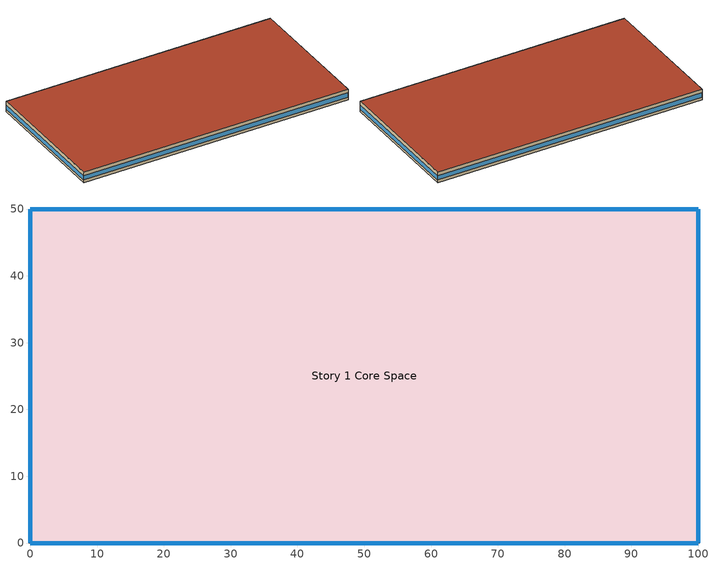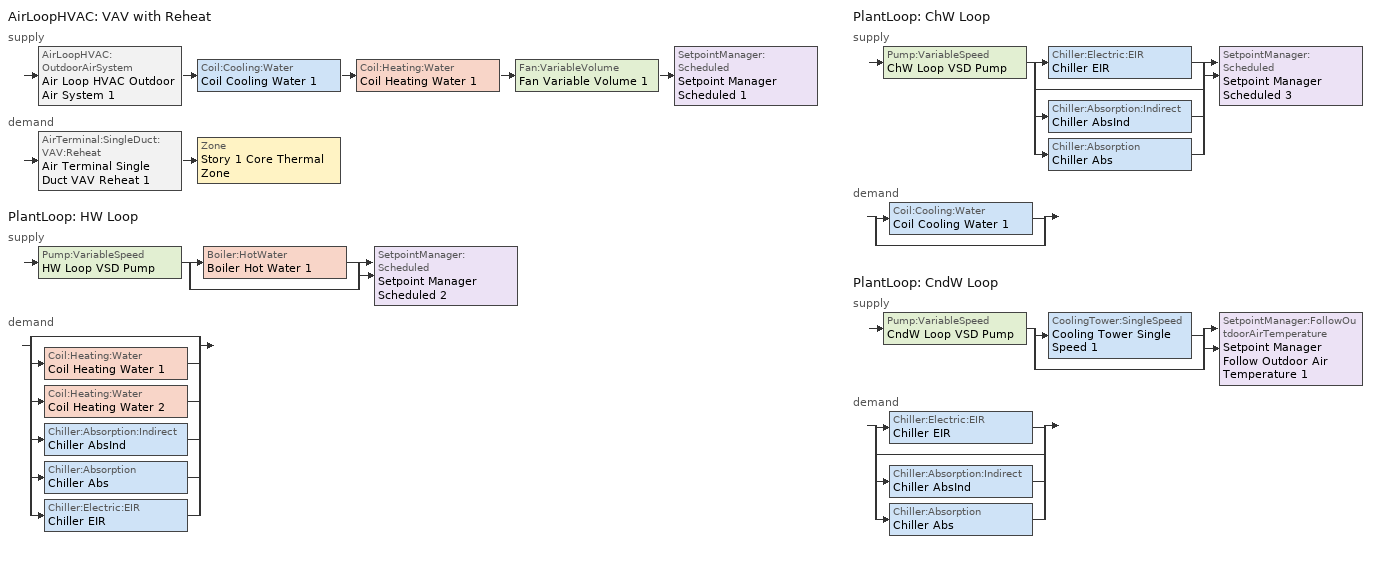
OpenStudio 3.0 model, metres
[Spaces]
Story 1 Core Space
 floor ground: 0,0 0,50 100,50 100,0 z0
 wall outside: 0,50 0,0 100,0 100,50 0,50 z0:4
 window: 0.03,0 99.97,0 / 100,0.03 100,49.97 / 99.97,50 0.03,50 / 0,49.97 0,0.03 z1:2.6
 roof outside: 100,0 100,50 0,50 0,0 z4
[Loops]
AirLoopHVAC 'VAV with Reheat'
 supply: AirLoopHVAC:OutdoorAirSystem 'Air Loop HVAC Outdoor Air System 1' > Coil:Cooling:Water 'Coil Cooling Water 1' > Coil:Heating:Water 'Coil Heating Water 1' > Fan:VariableVolume 'Fan Variable Volume 1' > SetpointManager:Scheduled 'Setpoint Manager Scheduled 1'
 demand: AirTerminal:SingleDuct:VAV:Reheat 'Air Terminal Single Duct VAV Reheat 1' > Zone 'Story 1 Core Thermal Zone'
PlantLoop 'HW Loop'
 supply: Pump:VariableSpeed 'HW Loop VSD Pump' > split
  | Boiler:HotWater 'Boiler Hot Water 1'
  | bypass
  join > SetpointManager:Scheduled 'Setpoint Manager Scheduled 2'
 demand: split
  | bypass
  | Coil:Heating:Water 'Coil Heating Water 1'
  | Coil:Heating:Water 'Coil Heating Water 2'
  | Chiller:Absorption:Indirect 'Chiller AbsInd'
  | Chiller:Absorption 'Chiller Abs'
  | Chiller:Electric:EIR 'Chiller EIR'
PlantLoop 'ChW Loop'
 supply: Pump:VariableSpeed 'ChW Loop VSD Pump' > split
  | Chiller:Electric:EIR 'Chiller EIR'
  | bypass
  | Chiller:Absorption:Indirect 'Chiller AbsInd'
  | Chiller:Absorption 'Chiller Abs'
  join > SetpointManager:Scheduled 'Setpoint Manager Scheduled 3'
 demand: split
  | Coil:Cooling:Water 'Coil Cooling Water 1'
  | bypass
PlantLoop 'CndW Loop'
 supply: Pump:VariableSpeed 'CndW Loop VSD Pump' > split
  | CoolingTower:SingleSpeed 'Cooling Tower Single Speed 1'
  | bypass
  join > SetpointManager:FollowOutdoorAirTemperature 'Setpoint Manager Follow Outdoor Air Temperature 1'
 demand: split
  | Chiller:Electric:EIR 'Chiller EIR'
  | bypass
  | Chiller:Absorption:Indirect 'Chiller AbsInd'
  | Chiller:Absorption 'Chiller Abs'
[Building]
Building 1: Space Type=Baseline Model Space Type; Default Construction Set=ASHRAE_189.1-2009_ClimateZone 4-5 (mdoff)_ConstSet
[SizingPeriod:DesignDay] Barometric Pressure {Pa}=98934; Sky Clearness=0; Rain Indicator=0; Snow Indicator=0; Day of Month=21; Daylight Saving Time Indicator=0; Humidity Indicating Type=Wetbulb; Dry-Bulb Temperature Range Modifier Type=DefaultMultipliers
Name | Maximum Dry-Bulb Temperature {C} | Daily Dry-Bulb Temperature Range {deltaC} | Humidity Indicating Conditions at Maximum Dry-Bulb | Wind Speed {m/s} | Wind Direction {deg} | Month | Day Type | Solar Model Indicator | ASHRAE Taub | ASHRAE Taud
Chicago Ohare Intl Ap Ann Htg 99.6% Condns DB | -20 | 0 | -20 | 4.9 | 270 | 1 | WinterDesignDay | ASHRAEClearSky
Chicago Ohare Intl Ap Ann Clg .4% Condns DB=>MWB | 33.3 | 10.5 | 23.7 | 5.2 | 230 | 7 | SummerDesignDay | ASHRAETau | 0.455 | 2.05
[DefaultConstructionSet]
ASHRAE_189.1-2009_ClimateZone 4-5 (mdoff)_ConstSet: Default Exterior Surface Constructions=ASHRAE_189.1-2009_ClimateZone 4-5 (mdoff)_Exterior_DefSurfCons; Default Interior Surface Constructions=000_Interior_DefSurfCons; Default Ground Contact Surface Constructions=000_Ground_DefSurfCons; Default Exterior SubSurface Constructions=ASHRAE_189.1-2009_ClimateZone 4-5 (mdoff)_Exterior_DefSubCons; Default Interior SubSurface Constructions=000_Interior_DefSubCons; Interior Partition Construction=000_Interior Partition
[DefaultSurfaceConstructions]
Name | Floor Construction | Wall Construction | Roof Ceiling Construction
ASHRAE_189.1-2009_ClimateZone 4-5 (mdoff)_Exterior_DefSurfCons | 000_ExtSlabCarpet_4in_ClimateZone 1-8 | ASHRAE_189.1-2009_ExtWall_SteelFrame_ClimateZone 4-8 | ASHRAE_189.1-2009_ExtRoof_IEAD_ClimateZone 2-5
000_Interior_DefSurfCons | 000_Interior Floor | 000_Interior Wall | 000_Interior Ceiling
000_Ground_DefSurfCons | 000_ExtSlabCarpet_4in_ClimateZone 1-8 | 000_ExtSlabCarpet_4in_ClimateZone 1-8 | 000_ExtSlabCarpet_4in_ClimateZone 1-8
[DefaultSubSurfaceConstructions] Glass Door Construction=000_Exterior Window; Skylight Construction=000_Exterior Window; Tubular Daylight Dome Construction=000_Interior Window; Tubular Daylight Diffuser Construction=000_Interior Window
Name | Fixed Window Construction | Operable Window Construction | Door Construction
ASHRAE_189.1-2009_ClimateZone 4-5 (mdoff)_Exterior_DefSubCons | ASHRAE_189.1-2009_ExtWindow_ClimateZone 4-5 | ASHRAE_189.1-2009_ExtWindow_ClimateZone 4-5 | 000_Exterior Door
000_Interior_DefSubCons | 000_Interior Window | 000_Interior Window | 000_Interior Door
[Construction]
000_Interior Partition; 000_Interior Door: 000_G05 25mm wood
000_ExtSlabCarpet_4in_ClimateZone 1-8: MAT-CC05 4 HW CONCRETE, CP02 CARPET PAD
ASHRAE_189.1-2009_ExtWall_SteelFrame_ClimateZone 4-8: MAT-SHEATH, Wall Insulation [39], 1/2IN Gypsum
ASHRAE_189.1-2009_ExtRoof_IEAD_ClimateZone 2-5: Roof Membrane, Roof Insulation [21], Metal Decking
000_Interior Floor: 000_F16 Acoustic tile, 000_F05 Ceiling air space resistance, 000_M11 100mm lightweight concrete
000_Interior Wall: 000_G01a 19mm gypsum board, 000_F04 Wall air space resistance, 000_G01a 19mm gypsum board
000_Interior Ceiling: 000_M11 100mm lightweight concrete, 000_F05 Ceiling air space resistance, 000_F16 Acoustic tile
ASHRAE_189.1-2009_ExtWindow_ClimateZone 4-5: Theoretical Glass [207]
000_Exterior Door: 000_F08 Metal surface, 000_I01 25mm insulation board
000_Exterior Window: 000_Clear 3mm, 000_Air 13mm, 000_Clear 3mm
000_Interior Window: 000_Clear 3mm
[Material]
Name | Roughness | Thickness {m} | Conductivity {W/m-K} | Density {kg/m3} | Specific Heat {J/kg-K} | Thermal Absorptance | Solar Absorptance | Visible Absorptance
000_G05 25mm wood | MediumSmooth | 0.0254 | 0.15 | 608 | 1630
MAT-CC05 4 HW CONCRETE | Rough | 0.1016 | 1.311 | 2240 | 836.8 | 0.9 | 0.7 | 0.7
Wall Insulation [39] | MediumRough | 0.1184 | 0.045 | 265 | 836.8 | 0.9 | 0.7 | 0.7
1/2IN Gypsum | Smooth | 0.0127 | 0.16 | 784.9 | 830 | 0.9 | 0.92 | 0.92
Roof Membrane | VeryRough | 0.0095 | 0.16 | 1121.29 | 1460 | 0.9 | 0.7 | 0.7
Roof Insulation [21] | MediumRough | 0.2105 | 0.049 | 265 | 836.8 | 0.9 | 0.7 | 0.7
Metal Decking | MediumSmooth | 0.0015 | 45.006 | 7680 | 418.4 | 0.9 | 0.7 | 0.3
000_F16 Acoustic tile | MediumSmooth | 0.0191 | 0.06 | 368 | 590
000_M11 100mm lightweight concrete | MediumRough | 0.1016 | 0.53 | 1280 | 840
000_G01a 19mm gypsum board | MediumSmooth | 0.019 | 0.16 | 800 | 1090
000_F08 Metal surface | Smooth | 0.0008 | 45.28 | 7824 | 500
000_I01 25mm insulation board | MediumRough | 0.0254 | 0.03 | 43 | 1210
[Material:NoMass] Thermal Absorptance=0.9; Solar Absorptance=0.7
Name | Roughness | Thermal Resistance | Visible Absorptance
CP02 CARPET PAD | VeryRough | 0.2165 | 0.8
MAT-SHEATH | Rough | 0.3626 | 0.7
[Material:AirGap]
Name | Thermal Resistance
000_F05 Ceiling air space resistance | 0.18
000_F04 Wall air space resistance | 0.15
[WindowMaterial:Glazing] Optical Data Type=SpectralAverage; Thickness=0.003; Infrared Transmittance at Normal Incidence=0
Name | Solar Transmittance at Normal Incidence | Front Side Solar Reflectance at Normal Incidence | Back Side Solar Reflectance at Normal Incidence | Visible Transmittance at Normal Incidence | Front Side Visible Reflectance at Normal Incidence | Back Side Visible Reflectance at Normal Incidence | Front Side Infrared Hemispherical Emissivity | Back Side Infrared Hemispherical Emissivity | Conductivity | Dirt Correction Factor for Solar and Visible Transmittance | Solar Diffusing
Theoretical Glass [207] | 0.3311 | 0.6189 | 0.6189 | 0.44 | 0.51 | 0.51 | 0.9 | 0.9 | 0.0133 | 1 | No
000_Clear 3mm | 0.837 | 0.075 | 0.075 | 0.898 | 0.081 | 0.081 | 0.84 | 0.84 | 0.9
[WindowMaterial:Gas]
000_Air 13mm: Gas Type=Air; Thickness=0.0127
[BuildingStory]
Story 1: Nominal Z Coordinate {m}=0; Nominal Floor to Floor Height {m}=4
[Space]
Story 1 Core Space: Building Story=Story 1; Thermal Zone=Story 1 Core Thermal Zone
[ThermalZone]
Story 1 Core Thermal Zone: Thermostat=Story 1 Core Thermal Zone ThermostatSetpointDualSetpoint; Use Ideal Air Loads=No
[Sizing:Zone]
Story 1 Core Thermal Zone: Zone Cooling Design Supply Air Temperature Input Method=SupplyAirTemperature; Zone Cooling Design Supply Air Temperature {C}=14; Zone Cooling Design Supply Air Temperature Difference {deltaC}=11.11; Zone Heating Design Supply Air Temperature Input Method=SupplyAirTemperature; Zone Heating Design Supply Air Temperature {C}=40; Zone Heating Design Supply Air Temperature Difference {deltaC}=11.11; Zone Cooling Design Supply Air Humidity Ratio {kg-H2O/kg-air}=0.0085; Zone Heating Design Supply Air Humidity Ratio {kg-H2O/kg-air}=0.008; Cooling Design Air Flow Method=DesignDay; Heating Design Air Flow Method=DesignDay; Account for Dedicated Outdoor Air System=No; Dedicated Outdoor Air System Control Strategy=NeutralSupplyAir; Dedicated Outdoor Air Low Setpoint Temperature for Design {C}=autosize; Dedicated Outdoor Air High Setpoint Temperature for Design {C}=autosize
[Zone equipment]
Story 1 Core Thermal Zone: Air Terminal Single Duct VAV Reheat 1
[ThermostatSetpoint:DualSetpoint]
Story 1 Core Thermal Zone ThermostatSetpointDualSetpoint: Heating Setpoint Temperature Schedule=Heating Sch; Cooling Setpoint Temperature Schedule=Cooling Sch
[SpaceType]
Baseline Model Space Type: Default Schedule Set=Baseline Model Schedule Set; Design Specification Outdoor Air Object=Baseline Model OA
[DefaultScheduleSet]
Baseline Model Schedule Set: Number of People Schedule=Baseline Model People Lights and Equipment Schedule; People Activity Level Schedule=Baseline Model People Activity Schedule; Lighting Schedule=Baseline Model People Lights and Equipment Schedule; Electric Equipment Schedule=Baseline Model People Lights and Equipment Schedule; Infiltration Schedule=Baseline Model Infiltration Schedule
[DesignSpecification:OutdoorAir]
Baseline Model OA: Outdoor Air Method=Sum; Outdoor Air Flow per Person {m3/s-person}=0.00943895
[SpaceInfiltration:DesignFlowRate]
Baseline Model Infiltration: Space or SpaceType=Baseline Model Space Type; Design Flow Rate Calculation Method=Flow/ExteriorArea; Flow per Exterior Surface Area {m3/s-m2}=0.0003048
[People:Definition]
Baseline Model People Definition: Number of People Calculation Method=People/Area; People per Space Floor Area {person/m2}=0.0538196; Fraction Radiant=0.3
[People]
Baseline Model People: People Definition=Baseline Model People Definition; Space or SpaceType=Baseline Model Space Type; Multiplier=1
[Lights:Definition]
Baseline Model Lights Definition: Design Level Calculation Method=Watts/Area; Watts per Space Floor Area {W/m2}=10.7639
[Lights]
Baseline Model Lights: Lights Definition=Baseline Model Lights Definition; Space or SpaceType=Baseline Model Space Type; Fraction Replaceable=1
[ElectricEquipment:Definition]
Baseline Model Electric Equipment Definition: Design Level Calculation Method=Watts/Area; Watts per Space Floor Area {W/m2}=10.7639
[ElectricEquipment]
Baseline Model Electric Equipment: Electric Equipment Definition=Baseline Model Electric Equipment Definition; Space or SpaceType=Baseline Model Space Type
[AirLoopHVAC]
VAV with Reheat: Availability Schedule=Always On Discrete; Design Supply Air Flow Rate {m3/s}=AutoSize
[Sizing:System]
VAV with Reheat: Type of Load to Size On=Sensible; Design Outdoor Air Flow Rate {m3/s}=Autosize; Central Heating Maximum System Air Flow Ratio=0.3; Preheat Design Temperature {C}=7; Preheat Design Humidity Ratio {kg-H2O/kg-Air}=0.008; Precool Design Temperature {C}=12.8; Precool Design Humidity Ratio {kg-H2O/kg-Air}=0.008; Central Cooling Design Supply Air Temperature {C}=12.8; Central Heating Design Supply Air Temperature {C}=12.8; Sizing Option=NonCoincident; 100% Outdoor Air in Cooling=Yes; 100% Outdoor Air in Heating=Yes; Central Cooling Design Supply Air Humidity Ratio {kg-H2O/kg-Air}=0.0085; Central Heating Design Supply Air Humidity Ratio {kg-H2O/kg-Air}=0.008; Cooling Design Air Flow Method=DesignDay; Cooling Design Air Flow Rate {m3/s}=0; Heating Design Air Flow Method=DesignDay; Heating Design Air Flow Rate {m3/s}=0; System Outdoor Air Method=ZoneSum; Zone Maximum Outdoor Air Fraction=1; Cooling Supply Air Flow Rate Per Floor Area {m3/s-m2}=0.00996765; Cooling Fraction of Autosized Cooling Supply Air Flow Rate=1; Cooling Supply Air Flow Rate Per Unit Cooling Capacity {m3/s-W}=3.94755e-05; Heating Supply Air Flow Rate Per Floor Area {m3/s-m2}=0.00996765; Heating Fraction of Autosized Heating Supply Air Flow Rate=1; Heating Fraction of Autosized Cooling Supply Air Flow Rate=1; Heating Supply Air Flow Rate Per Unit Heating Capacity {m3/s-W}=3.15882e-05; Cooling Design Capacity Method=CoolingDesignCapacity; Cooling Design Capacity {W}=autosize; Cooling Design Capacity Per Floor Area {W/m2}=234.7; Fraction of Autosized Cooling Design Capacity=1; Heating Design Capacity Method=HeatingDesignCapacity; Heating Design Capacity {W}=autosize; Heating Design Capacity Per Floor Area {W/m2}=157; Fraction of Autosized Heating Design Capacity=1; Central Cooling Capacity Control Method=OnOff
[Fan:VariableVolume]
Fan Variable Volume 1: Availability Schedule=Always On Discrete; Fan Total Efficiency=0.6045; Pressure Rise {Pa}=500; Maximum Flow Rate {m3/s}=Autosize; Fan Power Minimum Flow Rate Input Method=FixedFlowRate; Fan Power Minimum Flow Fraction=0; Fan Power Minimum Air Flow Rate {m3/s}=0; Motor Efficiency=0.93; Motor In Airstream Fraction=1; Fan Power Coefficient 1=0.0407599; Fan Power Coefficient 2=0.088045; Fan Power Coefficient 3=-0.0729261; Fan Power Coefficient 4=0.94374; Fan Power Coefficient 5=0
[Coil:Heating:Water] Availability Schedule=Always On Discrete
Coil Heating Water 1; Coil Heating Water 2
[Coil:Cooling:Water]
Coil Cooling Water 1: Availability Schedule=Always On Discrete
[SetpointManager:Scheduled] Control Variable=Temperature
Name | Schedule | Setpoint Node or NodeList
Setpoint Manager Scheduled 1 | Deck_Temperature | VAV with Reheat Supply Outlet Node
Setpoint Manager Scheduled 2 | Hot_Water_Temperature | HW Loop Supply Outlet Node
Setpoint Manager Scheduled 3 | Chilled_Water_Temperature | ChW Loop Supply Outlet Node
[Controller:OutdoorAir]
Controller Outdoor Air 1: Minimum Outdoor Air Flow Rate {m3/s}=0; Maximum Outdoor Air Flow Rate {m3/s}=Autosize; Economizer Control Type=NoEconomizer; Economizer Control Action Type=ModulateFlow; Economizer Maximum Limit Dry-Bulb Temperature {C}=28; Economizer Maximum Limit Enthalpy {J/kg}=64000; Economizer Minimum Limit Dry-Bulb Temperature {C}=-100; Lockout Type=NoLockout; Minimum Limit Type=FixedMinimum; Controller Mechanical Ventilation=Controller Mechanical Ventilation 1; High Humidity Control=No; Heat Recovery Bypass Control Type=BypassWhenWithinEconomizerLimits
[Controller:MechanicalVentilation]
Controller Mechanical Ventilation 1: Availability Schedule=Always On Discrete; System Outdoor Air Method=ZoneSum
[AirLoopHVAC:OutdoorAirSystem]
Air Loop HVAC Outdoor Air System 1: Controller=Controller Outdoor Air 1
[PlantLoop] Glycol Concentration=0; Plant Loop Volume {m3}=Autocalculate; Load Distribution Scheme=Optimal
Name | Fluid Type
HW Loop | Water
ChW Loop; CndW Loop
[Sizing:Plant] Sizing Option=NonCoincident; Zone Timesteps in Averaging Window=1; Coincident Sizing Factor Mode=None
Name | Loop Type | Design Loop Exit Temperature {C} | Loop Design Temperature Difference {deltaC}
HW Loop | Heating | 82 | 11
ChW Loop | Cooling | 7.22 | 6.67
CndW Loop | Condenser | 29.4 | 5.6
[Pump:VariableSpeed] Pump Control Type=Intermittent; Skin Loss Radiative Fraction=0.5; Design Power Sizing Method=PowerPerFlowPerPressure; Design Electric Power per Unit Flow Rate {W/(m3/s)}=348701.1; Design Shaft Power per Unit Flow Rate per Unit Head {W-s/m3-Pa}=1.28205; Design Minimum Flow Rate Fraction=0
HW Loop VSD Pump; ChW Loop VSD Pump; CndW Loop VSD Pump
[Boiler:HotWater]
Boiler Hot Water 1: Efficiency Curve Temperature Evaluation Variable=LeavingBoiler; Normalized Boiler Efficiency Curve=Boiler Efficiency; Water Outlet Upper Temperature Limit {C}=99; Boiler Flow Mode=ConstantFlow; Parasitic Electric Load {W}=0; Sizing Factor=1
[Controller:WaterCoil] Minimum Actuated Flow {m3/s}=0
Name | Water Coil | Action
Controller Water Coil 1 | Coil Heating Water 1 | Normal
Controller Water Coil 2 | Coil Cooling Water 1 | Reverse
[Chiller:Electric:EIR]
Chiller EIR: Reference Capacity {W}=Autosize; Reference COP {W/W}=5.5; Reference Chilled Water Flow Rate {m3/s}=Autosize; Cooling Capacity Function of Temperature Curve=Curve Biquadratic 1; Electric Input to Cooling Output Ratio Function of Temperature Curve=Curve Biquadratic 2; Electric Input to Cooling Output Ratio Function of Part Load Ratio Curve=Curve Quadratic 1; Condenser Type=WaterCooled; Design Heat Recovery Water Flow Rate {m3/s}=Autosize; Sizing Factor=1; Basin Heater Capacity {W/K}=0; Basin Heater Setpoint Temperature {C}=10; Condenser Heat Recovery Relative Capacity Fraction=1
[AirTerminal:SingleDuct:VAV:Reheat]
Air Terminal Single Duct VAV Reheat 1: Availability Schedule=Always On Discrete; Maximum Air Flow Rate {m3/s}=AutoSize; Zone Minimum Air Flow Input Method=Constant; Constant Minimum Air Flow Fraction=0.3; Fixed Minimum Air Flow Rate {m3/s}=0; Reheat Coil=Coil Heating Water 2; Maximum Hot Water or Steam Flow Rate {m3/s}=AutoSize; Minimum Hot Water or Steam Flow Rate {m3/s}=0; Convergence Tolerance=0.001; Damper Heating Action=Normal; Maximum Flow per Zone Floor Area During Reheat {m3/s-m2}=AutoSize; Maximum Flow Fraction During Reheat=AutoSize; Maximum Reheat Air Temperature {C}=35; Control For Outdoor Air=No
[CoolingTower:SingleSpeed]
Cooling Tower Single Speed 1: Design Water Flow Rate {m3/s}=autosize; Design Air Flow Rate {m3/s}=autosize; Fan Power at Design Air Flow Rate {W}=autosize; U-Factor Times Area Value at Design Air Flow Rate {W/K}=autosize; Air Flow Rate in Free Convection Regime {m3/s}=autosize; U-Factor Times Area Value at Free Convection Air Flow Rate {W/K}=autosize; Performance Input Method=UFactorTimesAreaAndDesignWaterFlowRate; Free Convection Capacity {W}=0; Basin Heater Capacity {W/K}=0; Evaporation Loss Mode=LossFactor; Evaporation Loss Factor {percent/K}=0.2; Drift Loss Percent {percent}=0.008; Blowdown Calculation Mode=ConcentrationRatio; Blowdown Concentration Ratio=3; Capacity Control=FanCycling; Number of Cells=1; Cell Control=MinimalCell; Cell Minimum  Water Flow Rate Fraction=0.33; Cell Maximum Water Flow Rate Fraction=2.5; Sizing Factor=1; Free Convection Air Flow Rate Sizing Factor=0.1; Free Convection U-Factor Times Area Value Sizing Factor=0.1; Heat Rejection Capacity and Nominal Capacity Sizing Ratio=1.25; Free Convection Nominal Capacity Sizing Factor=0.1; Design Inlet Air Dry-Bulb Temperature {C}=35; Design Inlet Air Wet-Bulb Temperature {C}=25.6; Design Approach Temperature {deltaC}=autosize; Design Range Temperature {deltaC}=autosize
[SetpointManager:FollowOutdoorAirTemperature]
Setpoint Manager Follow Outdoor Air Temperature 1: Control Variable=Temperature; Reference Temperature Type=OutdoorAirWetBulb; Offset Temperature Difference {deltaC}=1.5; Maximum Setpoint Temperature {C}=80; Minimum Setpoint Temperature {C}=6; Setpoint Node or NodeList=CndW Loop Supply Outlet Node
[Chiller:Absorption:Indirect]
Chiller AbsInd: Nominal Capacity {W}=autosize; Nominal Pumping Power {W}=autosize; Minimum Part Load Ratio=0.15; Maximum Part Load Ratio=1; Optimum Part Load Ratio=0.65; Design Condenser Inlet Temperature {C}=35; Condenser Inlet Temperature Lower Limit {C}=0.01; Chilled Water Outlet Temperature Lower Limit {C}=5; Design Chilled Water Flow Rate {m3/s}=autosize; Design Condenser Water Flow Rate {m3/s}=autosize; Chiller Flow Mode=NotModulated; Generator Heat Input Function of Part Load Ratio Curve=Curve Cubic 1; Pump Electric Input Function of Part Load Ratio Curve=Curve Quadratic 2; Capacity Correction Function of Condenser Temperature Curve=Curve Cubic 2; Capacity Correction Function of Chilled Water Temperature Curve=Curve Cubic 4; Capacity Correction Function of Generator Temperature Curve=Curve Cubic 3; Generator Heat Input Correction Function of Condenser Temperature Curve=Curve Cubic 5; Generator Heat Input Correction Function of Chilled Water Temperature Curve=Curve Cubic 6; Generator Heat Source Type=HotWater; Design Generator Fluid Flow Rate {m3/s}=autosize; Temperature Lower Limit Generator Inlet {C}=30; Degree of Subcooling in Steam Generator {C}=2; Degree of Subcooling in Steam Condensate Loop {C}=12; Sizing Factor=1
[Chiller:Absorption]
Chiller Abs: Nominal Capacity {W}=autosize; Nominal Pumping Power {W}=autosize; Minimum Part Load Ratio=0.15; Maximum Part Load Ratio=1; Optimum Part Load Ratio=0.65; Design Condenser Inlet Temperature {C}=35; Design Chilled Water Flow Rate {m3/s}=autosize; Design Condenser Water Flow Rate {m3/s}=autosize; Coefficient 1 of the Hot Water or Steam Use Part Load Ratio Curve=0.03303; Coefficient 2 of the Hot Water or Steam Use Part Load Ratio Curve=0.6852; Coefficient 3 of the Hot Water or Steam Use Part Load Ratio Curve=0.2818; Coefficient 1 of the Pump Electric Use Part Load Ratio Curve=1; Coefficient 2 of the Pump Electric Use Part Load Ratio Curve=0; Coefficient 3 of the Pump Electric Use Part Load Ratio Curve=0; Chilled Water Outlet Temperature Lower Limit {C}=5; Chiller Flow Mode=NotModulated; Generator Heat Source Type=HotWater; Design Generator Fluid Flow Rate {m3/s}=autosize; Degree of Subcooling in Steam Generator {C}=1; Sizing Factor=1
[Schedule:Ruleset]
Name | Default Day Schedule | Summer Design Day Schedule | Winter Design Day Schedule
Cooling Sch | Cooling Sch Default
Heating Sch | Heating Sch Default
Baseline Model Infiltration Schedule | Baseline Model Infiltration Schedule Schedule All Days | Baseline Model Infiltration Schedule Summer Design Day | Baseline Model Infiltration Schedule Winter Design Day
Baseline Model People Lights and Equipment Schedule | Baseline Model People Lights and Equipment Schedule Schedule Week Day | Baseline Model People Lights and Equipment Schedule Summer Design Day | Baseline Model People Lights and Equipment Schedule Winter Design Day
Baseline Model People Activity Schedule | Baseline Model People Activity Schedule Default
Deck_Temperature | Deck_Temperature_Default | Deck_Temperature_Summer_Design_Day | Deck_Temperature_Winter_Design_Day
Hot_Water_Temperature | Hot_Water_Temperature_Default | Hot_Water_Temperature_Summer_Design_Day | Hot_Water_Temperature_Winter_Design_Day
Chilled_Water_Temperature | Chilled_Water_Temperature_Default | Chilled_Water_Temperature_Summer_Design_Day | Chilled_Water_Temperature_Winter_Design_Day
[Schedule:Day]
Cooling Sch Default: 24, 0, 26
Heating Sch Default: 24, 0, 19
Baseline Model Infiltration Schedule Schedule All Days: 6, 0, 1, 22, 0, 0.25, 24, 0, 1
Baseline Model Infiltration Schedule Winter Design Day; Baseline Model Infiltration Schedule Summer Design Day; Baseline Model People Lights and Equipment Schedule Summer Design Day: 24, 0, 1
Baseline Model People Lights and Equipment Schedule Schedule Week Day: 6, 0, 0, 7, 0, 0.1, 8, 0, 0.2, 12, 0, 0.95, 13, 0, 0.5, 17, 0, 0.95, 18, 0, 0.7, 20, 0, 0.4, 22, 0, 0.1, 24, 0, 0.05
Baseline Model People Lights and Equipment Schedule Winter Design Day; Baseline Model People Lights and Equipment Schedule Schedule Sunday: 24, 0, 0
Baseline Model People Lights and Equipment Schedule Saturday: 6, 0, 0, 8, 0, 0.1, 14, 0, 0.5, 17, 0, 0.1, 24, 0, 0
Baseline Model People Activity Schedule Default: 24, 0, 120
Deck_Temperature_Default; Deck_Temperature_Summer_Design_Day; Deck_Temperature_Winter_Design_Day: 24, 0, 12.8
Hot_Water_Temperature_Default; Hot_Water_Temperature_Summer_Design_Day; Hot_Water_Temperature_Winter_Design_Day: 24, 0, 67
Chilled_Water_Temperature_Default; Chilled_Water_Temperature_Summer_Design_Day; Chilled_Water_Temperature_Winter_Design_Day: 24, 0, 6.7
[Schedule:Rule] Schedule Ruleset=Baseline Model People Lights and Equipment Schedule
Name | Rule Order | Day Schedule | Apply Saturday | Apply Sunday
Baseline Model People Lights and Equipment Schedule Saturday Rule | 1 | Baseline Model People Lights and Equipment Schedule Saturday | Yes
Baseline Model People Lights and Equipment Schedule Sunday Rule | 0 | Baseline Model People Lights and Equipment Schedule Schedule Sunday |  | Yes
[Schedule:Constant]
Always On Discrete: Value=1
[Curve:Biquadratic]
Name | Coefficient1 Constant | Coefficient2 x | Coefficient3 x**2 | Coefficient4 y | Coefficient5 y**2 | Coefficient6 x*y | Minimum Value of x | Maximum Value of x | Minimum Value of y | Maximum Value of y | Input Unit Type for X | Input Unit Type for Y | Output Unit Type
Boiler Efficiency | 1 | 0 | 0 | 0 | 0 | 0 | 0 | 1 | 0 | 1 | Dimensionless | Dimensionless | Dimensionless
Curve Biquadratic 1 | 0.258 | 0.0389 | -0.000217 | 0.0469 | -0.000943 | -0.000343 | 5 | 10 | 24 | 35
Curve Biquadratic 2 | 0.934 | -0.0582 | 0.0045 | 0.00243 | 0.000486 | -0.00122 | 5 | 10 | 24 | 35
[Curve:Quadratic] Maximum Value of x=1
Name | Coefficient1 Constant | Coefficient2 x | Coefficient3 x**2 | Minimum Value of x
Curve Quadratic 1 | 0.222903 | 0.313387 | 0.46371 | 0
Curve Quadratic 2 | 1 | 0 | 0 | 0.15
[Curve:Cubic]
Name | Coefficient1 Constant | Coefficient2 x | Coefficient3 x**2 | Coefficient4 x**3 | Minimum Value of x | Maximum Value of x
Curve Cubic 1 | 0.18892 | 0.968044 | 1.119202 | -0.5034 | 0.15 | 1
Curve Cubic 2 | 0.245507 | 0.023614 | 2.78e-05 | 1.3e-05 | 7 | 25
Curve Cubic 3 | 1 | 0 | 0 | 0 | 0 | 100
Curve Cubic 4 | 0.690571 | 0.065571 | -0.00289 | 0 | 4 | 10
Curve Cubic 5 | 0.712019 | -0.00478 | 0.000864 | -1.3e-05 | 7 | 30
Curve Cubic 6 | 0.995571 | 0.046821 | -0.01099 | 0.000608 | 4 | 10
